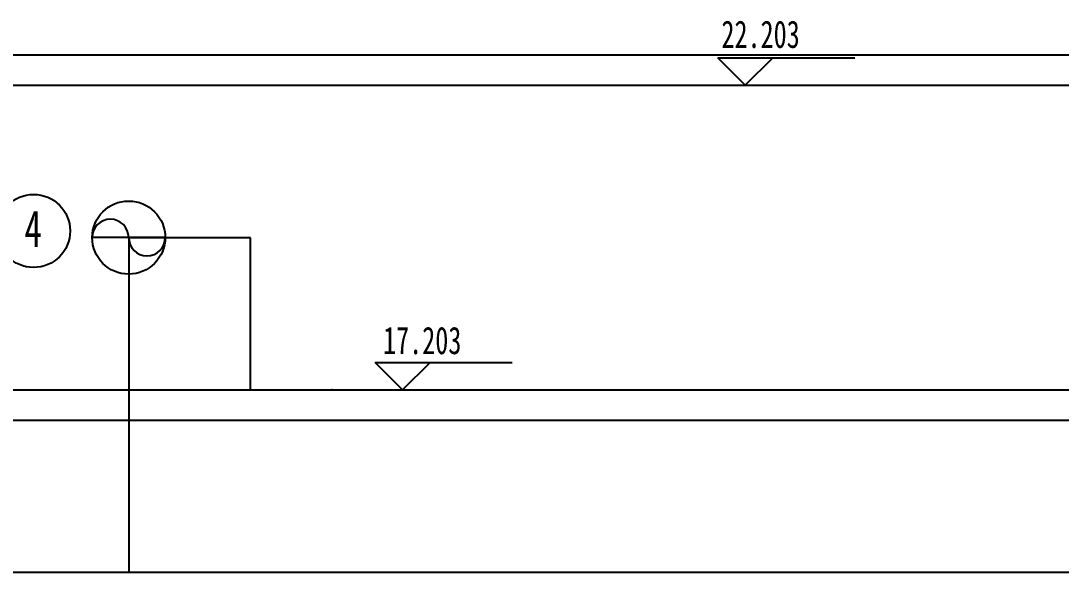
# Model space of a CAD drawing. Header units: millimetres. Extents: x 738100 to 1284508, y 138373 to 260796.
# Drawn here: x 1200915 to 1223688, y 200588 to 212659 of the extents above; entities that cross this region are included whole.
import ezdxf

# ---------------------------------------------------------------- set-up
doc = ezdxf.new("R2010")
doc.units = ezdxf.units.MM
doc.styles.get("Standard").update_dxf_attribs({"font": 'txt', "bigfont": 'gbcbig.shx'})
doc.styles.add('样式 3', font='', dxfattribs={"width": 0.7, "height": 1000})
doc.styles.add('长仿宋体', font='simfang.ttf', dxfattribs={"width": 0.7})
doc.styles.get('样式 3').set_extended_font_data('FangSong_GB2312')
doc.dimstyles.new('ISO-25', dxfattribs={"dimtxt": 2.5, "dimasz": 2.5, "dimexe": 1.25, "dimexo": 0.625, "dimtad": 1, "dimtxsty": 'Standard', "dimcen": 2.5, "dimadec": 0, "dimazin": 0, "dimtfac": 1, "dimtmove": 0, "dimatfit": 3, "dimfxl": 1, "dimarcsym": 0})

# ---------------------------------------------------------------- blocks, each defined once
blk = doc.blocks.new('biao')
for p, q in [((39035, 59304), (42035, 59304)), ((39035, 59304), (39635, 59304)), ((39635, 58704), (39035, 59304)), ((39635, 58704), (40235, 59304))]:
    blk.add_line(p, q)
blk = doc.blocks.new('*D142')
at = {"color": 0, "lineweight": -2, "ltscale": 20, "transparency": 16777216}
for p, q in [((1203276, 203913), (1203276, 200588)), ((1229943, 203913), (1229943, 200588)), ((1203279, 200589), (1229941, 200589))]:
    blk.add_line(p, q, dxfattribs=at)
at = {"color": 0, "ltscale": 20, "transparency": 16777216}
for points in [[(1203279, 200590), (1203279, 200589), (1203276, 200589)], [(1229941, 200590), (1229941, 200589), (1229943, 200589)]]:
    blk.add_solid(points, dxfattribs=at)
at = {"layer": 'Defpoints', "color": 0, "ltscale": 20, "transparency": 16777216}
for p in [(1203276, 203914), (1229943, 203914), (1229943, 200589)]:
    blk.add_point(p, dxfattribs=at)
at = {"color": 0, "ltscale": 20, "transparency": 16777216, "insert": (1216610, 200591), "char_height": 2.5, "attachment_point": 5}
blk.add_mtext('26666,67', dxfattribs=at)
blk = doc.blocks.new('*D170')
at = {"color": 0, "lineweight": -2, "ltscale": 20, "transparency": 16777216}
for p, q in [((1203264, 207914), (1205944, 207914)), ((1205943, 204583), (1205943, 207911)), ((1203277, 204580), (1205944, 204580))]:
    blk.add_line(p, q, dxfattribs=at)
at = {"color": 0, "ltscale": 20, "transparency": 16777216}
for points in [[(1205943, 207911), (1205943, 207911), (1205943, 207914)], [(1205943, 204583), (1205943, 204583), (1205943, 204580)]]:
    blk.add_solid(points, dxfattribs=at)
at = {"layer": 'Defpoints', "color": 0, "ltscale": 20, "transparency": 16777216}
for p in [(1203263, 207914), (1205943, 207914), (1203276, 204580)]:
    blk.add_point(p, dxfattribs=at)
at = {"color": 0, "ltscale": 20, "transparency": 16777216, "insert": (1205941, 206247), "char_height": 2.5, "attachment_point": 5, "rotation": 90}
blk.add_mtext('3333,33', dxfattribs=at)
blk = doc.blocks.new('*D173')
at = {"color": 0, "lineweight": -2, "ltscale": 20, "transparency": 16777216}
for p, q in [((1176610, 203913), (1176610, 200588)), ((1203276, 203913), (1203276, 200588)), ((1176612, 200589), (1203274, 200589))]:
    blk.add_line(p, q, dxfattribs=at)
at = {"color": 0, "ltscale": 20, "transparency": 16777216}
for points in [[(1176612, 200590), (1176612, 200589), (1176610, 200589)], [(1203274, 200590), (1203274, 200589), (1203276, 200589)]]:
    blk.add_solid(points, dxfattribs=at)
at = {"layer": 'Defpoints', "color": 0, "ltscale": 20, "transparency": 16777216}
for p in [(1176610, 203914), (1203276, 203914), (1203276, 200589)]:
    blk.add_point(p, dxfattribs=at)
at = {"color": 0, "ltscale": 20, "transparency": 16777216, "insert": (1189943, 200591), "char_height": 2.5, "attachment_point": 5}
blk.add_mtext('26666,67', dxfattribs=at)

msp = doc.modelspace()

# ---------------------------------------------------------------- linework, layer by layer
at = {"color": 0, "ltscale": 20}
msp.add_line((1134609.703, 211913.726), (1243276.369, 211913.726), dxfattribs=at)
at = {"color": 4, "ltscale": 20}
msp.add_line((1136609.703, 211247.06), (1243276.369, 211247.06), dxfattribs=at)
msp.add_line((1204076.369, 207913.726), (1202476.369, 207913.726))
at = {"ltscale": 20}
for p, q in [((1203276.369, 207913.726), (1203276.369, 203756.639)), ((1136609.703, 204580.393), (1243276.369, 204580.393)), ((1135943.036, 203913.726), (1243943.036, 203913.726))]:
    msp.add_line(p, q, dxfattribs=at)
msp.add_circle((1201194.579, 208058.528), 800, dxfattribs=at)
for radius in [800, 13.333]:
    msp.add_circle((1203276.369, 207913.726), radius)
for centre, start, end in [((1202876.369, 207913.726), 0, 180), ((1203676.369, 207913.726), 180, 0)]:
    msp.add_arc(centre, 400, start, end)
msp.add_point((1207720.814, 204580.393))

# ---------------------------------------------------------------- block references
for p in [(1177139.022, 152542.728), (1169637.817, 145876.061)]:
    msp.add_blockref('biao', p)

# ---------------------------------------------------------------- texts
for s, insert, char_height, width, attachment_point, style in [('22.203', (1216250.934, 212665.244), 600, 979.62114, 1, '样式 3'), ('4', (1200993.733, 208508.794), 800, 33942.29002, 1, '长仿宋体'), ('17.203', (1208844.283, 205352.207), 600, 979.62114, 7, '样式 3')]:
    msp.add_mtext(s, dxfattribs=dict(insert=insert, char_height=char_height, width=width, attachment_point=attachment_point, style=style))

# ---------------------------------------------------------------- dimensions: what is measured, and where the dimension line sits
dim = msp.add_linear_dim(base=(1205943.036, 207913.726), p1=(1203276.369, 204580.393), p2=(1203263.036, 207913.726), angle=90, dimstyle='ISO-25', dxfattribs=at)
dim.commit()
dim.dimension.update_dxf_attribs({"geometry": '*D170', "text_midpoint": (1205940.953, 206247.06)})
for base, p1, p2, picture, middle in [((1203276.369, 200589.199), (1176609.703, 203913.726), (1203276.369, 203913.726), '*D173', (1189943.036, 200591.282)), ((1229943.036, 200589.199), (1203276.369, 203913.726), (1229943.036, 203913.726), '*D142', (1216609.703, 200591.282))]:
    dim = msp.add_linear_dim(base=base, p1=p1, p2=p2, dimstyle='ISO-25', dxfattribs=at)
    dim.commit()
    dim.dimension.update_dxf_attribs({"geometry": picture, "text_midpoint": middle})

doc.saveas('drawing.dxf')
